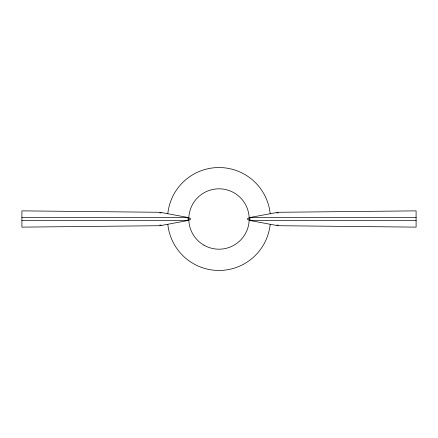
<?xml version="1.0" encoding="UTF-8"?>
<svg xmlns="http://www.w3.org/2000/svg" width="438" height="438" viewBox="0 0 438 438"><rect width="100%" height="100%" fill="white"/><g stroke="black" fill="none" stroke-linecap="round" stroke-linejoin="round"><path stroke-width="0.66" d="M161.211 225.017L160.084 225.707L21.9 227.13L21.9 210.87L160.084 212.293L188.017 217.489L190.475 218.557L190.475 219.443L188.017 220.511L160.084 225.707L160.084 224.869M276.86 212.939L277.916 212.293L416.1 210.87L416.1 227.13L277.916 225.707L249.983 220.511L247.525 219.443L247.525 218.557L249.983 217.489L277.916 212.293L277.916 213.131M21.9 217.489L188.017 217.489L188.017 220.511L21.9 220.511M416.1 217.489L249.983 217.489L249.983 220.511L416.1 220.511M276.86 225.061L277.916 225.707L277.916 224.869M161.211 212.983L160.084 212.293L160.084 213.131M270.186 224.305A51.46 51.46 0 0 1 167.814 224.305M167.814 213.695A51.46 51.46 0 0 1 270.186 213.695M203.905 245.149A30.189 30.189 0 0 0 249.189 219A30.189 30.189 0 0 0 203.905 192.851A30.189 30.189 0 0 0 203.905 245.149"/></g></svg>
